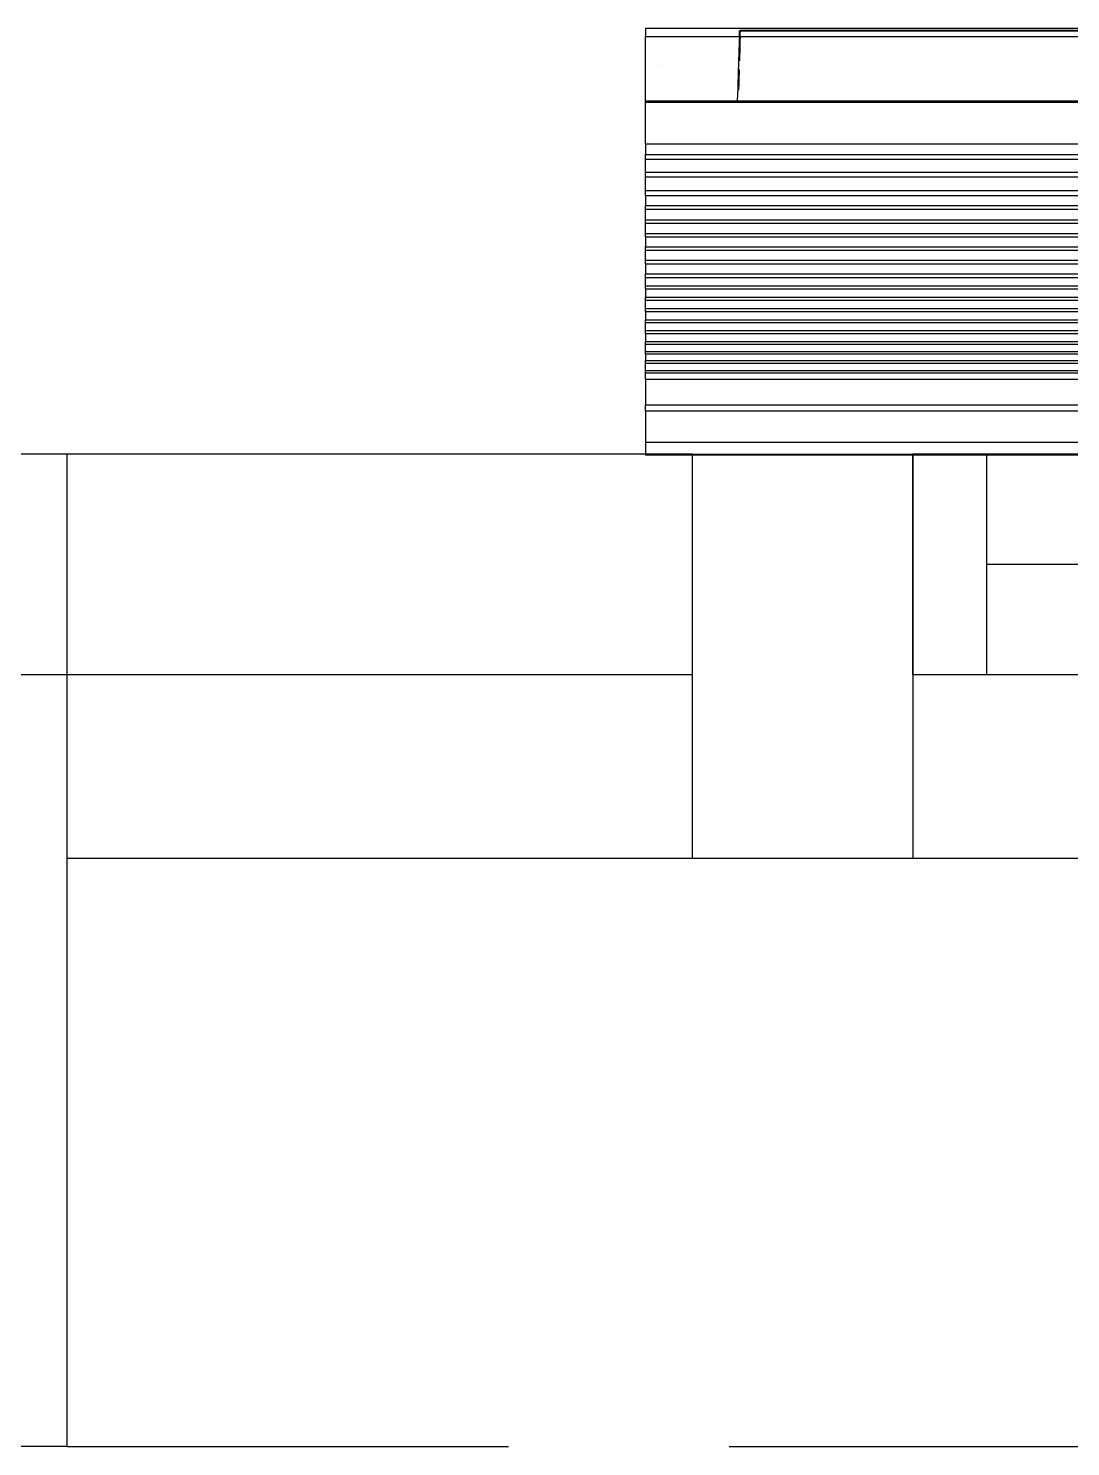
# Model space of a CAD drawing. Header units: inches. Extents: x 16928 to 514628, y -1471 to 241387.
# Drawn here: x 180479 to 181187, y 20915 to 21880 of the extents above; entities that cross this region are included whole.
import ezdxf

# ---------------------------------------------------------------- set-up
doc = ezdxf.new("R2010")
doc.units = ezdxf.units.IN
doc.header["$MEASUREMENT"] = 0
doc.linetypes.add('HIDDEN', pattern=[0.375, 0.25, -0.125])
for name, color, linetype in [('Edges', 7, 'Continuous'), ('LW', 2, 'Continuous'), ('WALL', 1, 'Continuous'), ('WIN', 9, 'Continuous')]:
    doc.layers.add(name, color=color, linetype=linetype)

# ---------------------------------------------------------------- blocks, each defined once
blk = doc.blocks.new('AW30')
at = {"layer": 'WALL'}
for points in [[(-2473393.39, -914141.48), (-2473243.39, -914141.48), (-2473243.39, -913866.48), (-2473393.39, -913866.48)], [(-2472643.39, -914141.48), (-2472493.39, -914141.48), (-2472493.39, -913866.48), (-2472643.39, -913866.48)]]:
    blk.add_lwpolyline(points, close=True, dxfattribs=at)
at = {"layer": 'WIN', "color": 1}
for p, q in [((-2473243.39, -913866.48), (-2472643.39, -913866.48)), ((-2473193.39, -913941.48), (-2472693.39, -913941.48)), ((-2473218.39, -914016.48), (-2472643.39, -914016.48))]:
    blk.add_line(p, q, dxfattribs=at)
at = {"layer": 'WIN', "color": 2}
blk.add_line((-2473243.39, -914141.48), (-2472643.39, -914141.48), dxfattribs=at)
at = {"layer": 'WIN', "color": 1}
for points in [[(-2473243.39, -914016.48), (-2473193.39, -914016.48), (-2473193.39, -913866.48), (-2473243.39, -913866.48)], [(-2472693.39, -914016.48), (-2472643.39, -914016.48), (-2472643.39, -913866.48), (-2472693.39, -913866.48)]]:
    blk.add_lwpolyline(points, close=True, dxfattribs=at)
blk = doc.blocks.new('air con')
at = {"layer": 'Edges'}
for p, q in [((71.402, 41.898), (152.402, 41.898)), ((152.402, 41.095), (152.402, 41.898)), ((71.402, 41.095), (152.402, 41.095)), ((152.402, 39.122), (152.402, 41.095)), ((71.402, 39.122), (152.402, 39.122)), ((152.402, 38.724), (71.402, 38.724)), ((152.402, 39.122), (152.402, 38.724)), ((152.402, 37.092), (152.402, 38.724)), ((152.402, 37.092), (71.402, 37.092)), ((152.402, 37.092), (152.402, 36.701)), ((152.402, 36.701), (71.402, 36.701)), ((152.402, 36.542), (71.402, 36.542)), ((152.402, 36.078), (71.402, 36.078)), ((152.402, 35.914), (71.402, 35.914)), ((152.402, 36.701), (152.402, 36.542)), ((152.402, 36.542), (152.402, 36.078)), ((152.402, 36.078), (152.402, 35.914)), ((152.402, 35.493), (152.402, 35.914)), ((152.402, 35.493), (71.402, 35.493)), ((152.402, 35.34), (71.402, 35.34)), ((152.402, 35.493), (152.402, 35.34)), ((152.402, 35.34), (152.402, 34.877)), ((152.402, 34.877), (71.402, 34.877)), ((152.402, 34.709), (71.402, 34.709)), ((152.402, 34.207), (71.402, 34.207)), ((152.402, 34.877), (152.402, 34.709)), ((152.402, 34.207), (152.402, 34.709)), ((152.402, 34.207), (152.402, 34.022)), ((152.402, 34.022), (71.402, 34.022)), ((152.402, 33.51), (71.402, 33.51)), ((152.402, 33.335), (71.402, 33.335)), ((152.402, 34.022), (152.402, 33.51)), ((152.402, 33.51), (152.402, 33.335)), ((152.402, 32.826), (152.402, 33.335)), ((152.402, 32.826), (71.402, 32.826)), ((152.402, 32.625), (71.402, 32.625)), ((152.402, 32.826), (152.402, 32.625)), ((152.402, 32.625), (152.402, 32.098)), ((152.402, 32.098), (71.402, 32.098)), ((152.402, 31.911), (71.402, 31.911)), ((152.402, 32.098), (152.402, 31.911)), ((152.402, 31.378), (152.402, 31.911)), ((152.402, 31.378), (71.402, 31.378)), ((152.402, 31.189), (71.402, 31.189)), ((152.402, 30.654), (71.402, 30.654)), ((152.402, 31.378), (152.402, 31.189)), ((152.402, 31.189), (152.402, 30.654)), ((152.402, 30.654), (152.402, 30.439)), ((152.402, 30.439), (71.402, 30.439)), ((152.402, 29.791), (71.402, 29.791)), ((152.402, 29.791), (152.402, 30.439)), ((152.402, 29.791), (152.402, 29.562)), ((152.402, 29.562), (71.402, 29.562)), ((152.402, 28.935), (71.402, 28.935)), ((152.402, 29.562), (152.402, 28.935)), ((152.402, 28.935), (152.402, 28.714)), ((152.402, 28.714), (71.402, 28.714)), ((152.402, 28.092), (71.402, 28.092)), ((152.402, 27.871), (71.402, 27.871)), ((152.402, 28.092), (152.402, 28.714)), ((152.402, 28.092), (152.402, 27.871)), ((152.402, 27.871), (152.402, 27.226)), ((152.402, 27.226), (71.402, 27.226)), ((152.402, 27.024), (71.402, 27.024)), ((152.402, 27.226), (152.402, 27.024)), ((152.402, 27.024), (152.402, 26.349)), ((152.402, 26.349), (71.402, 26.349)), ((152.402, 26.117), (71.402, 26.117)), ((152.402, 26.349), (152.402, 26.117)), ((152.402, 25.469), (152.402, 26.117)), ((152.402, 25.469), (71.402, 25.469)), ((152.402, 25.162), (71.402, 25.162)), ((152.402, 25.469), (152.402, 25.162)), ((152.402, 25.162), (152.402, 24.304)), ((152.402, 24.304), (71.402, 24.304)), ((152.402, 24.304), (152.402, 24.002)), ((152.402, 24.002), (71.402, 24.002)), ((152.402, 24.002), (152.402, 23.184)), ((152.402, 23.184), (71.402, 23.184)), ((152.402, 22.883), (71.402, 22.883)), ((152.402, 23.184), (152.402, 22.883)), ((152.402, 22.213), (152.402, 22.883)), ((152.402, 22.213), (71.402, 22.213)), ((152.402, 22.213), (152.402, 19.568)), ((152.402, 19.568), (71.402, 19.568)), ((152.402, 19.493), (71.402, 19.493)), ((146.575, 18.687), (146.588, 19.085)), ((146.588, 19.085), (146.601, 19.493)), ((152.402, 19.568), (152.402, 19.493)), ((152.402, 19.493), (152.402, 15.42)), ((146.484, 17.685), (146.494, 18.035)), ((146.494, 18.035), (146.504, 18.391)), ((146.504, 18.391), (146.514, 18.752)), ((146.514, 18.752), (146.516, 18.813)), ((146.55, 17.923), (146.562, 18.299)), ((146.562, 18.299), (146.575, 18.687)), ((146.479, 17.503), (146.484, 17.685)), ((146.516, 16.869), (146.527, 17.206)), ((146.527, 17.206), (146.538, 17.558)), ((146.538, 17.558), (146.55, 17.923)), ((151.402, 17.184), (151.402, 17.175)), ((146.438, 16.032), (146.447, 16.349)), ((146.447, 16.349), (146.456, 16.673)), ((146.456, 16.673), (146.464, 16.956)), ((146.486, 15.948), (146.495, 16.239)), ((146.495, 16.239), (146.505, 16.546)), ((146.505, 16.546), (146.516, 16.869)), ((146.421, 15.42), (76.921, 15.42)), ((146.421, 15.42), (146.429, 15.722)), ((146.468, 15.42), (146.421, 15.42)), ((146.421, 15.42), (146.421, 15.051)), ((146.429, 15.722), (146.438, 16.032)), ((146.468, 15.42), (146.477, 15.675)), ((152.402, 15.42), (146.468, 15.42)), ((146.468, 15.42), (146.468, 15.051)), ((146.477, 15.675), (146.486, 15.948)), ((152.402, 14.898), (152.402, 15.42)), ((71.402, 14.898), (152.402, 14.898)), ((146.421, 15.051), (76.921, 15.051)), ((146.421, 15.012), (76.921, 15.012)), ((146.468, 15.051), (146.421, 15.051)), ((146.421, 15.051), (146.421, 15.012))]:
    blk.add_line(p, q, dxfattribs=at)

msp = doc.modelspace()

# ---------------------------------------------------------------- linework, layer by layer
at = {"layer": 'LW', "linetype": 'HIDDEN', "ltscale": 1200}
msp.add_line((180504.96, 20915.43), (183304.96, 20915.43), dxfattribs=at)
at = {"layer": 'WALL'}
for p, q in [((180929.96, 21590.43), (179379.96, 21590.43)), ((180504.96, 20915.43), (180504.96, 21590.43)), ((180929.96, 21440.43), (179379.96, 21440.43)), ((180504.96, 20915.43), (179304.96, 20915.43))]:
    msp.add_line(p, q, dxfattribs=at)
at = {"layer": 'WIN'}
msp.add_line((180929.96, 21315.43), (180504.96, 21315.43), dxfattribs=at)

# ---------------------------------------------------------------- block references
at = {"xscale": 10.74849191040555, "yscale": 10.74849191040555, "zscale": 10.74849191040555, "rotation": 180}
msp.add_blockref('air con', (182536.24, 22040.25), dxfattribs=at)
at = {"layer": 'WIN', "xscale": -1}
msp.add_blockref('AW30', (-2291563.42, 935456.91), dxfattribs=at)

doc.saveas('drawing.dxf')
